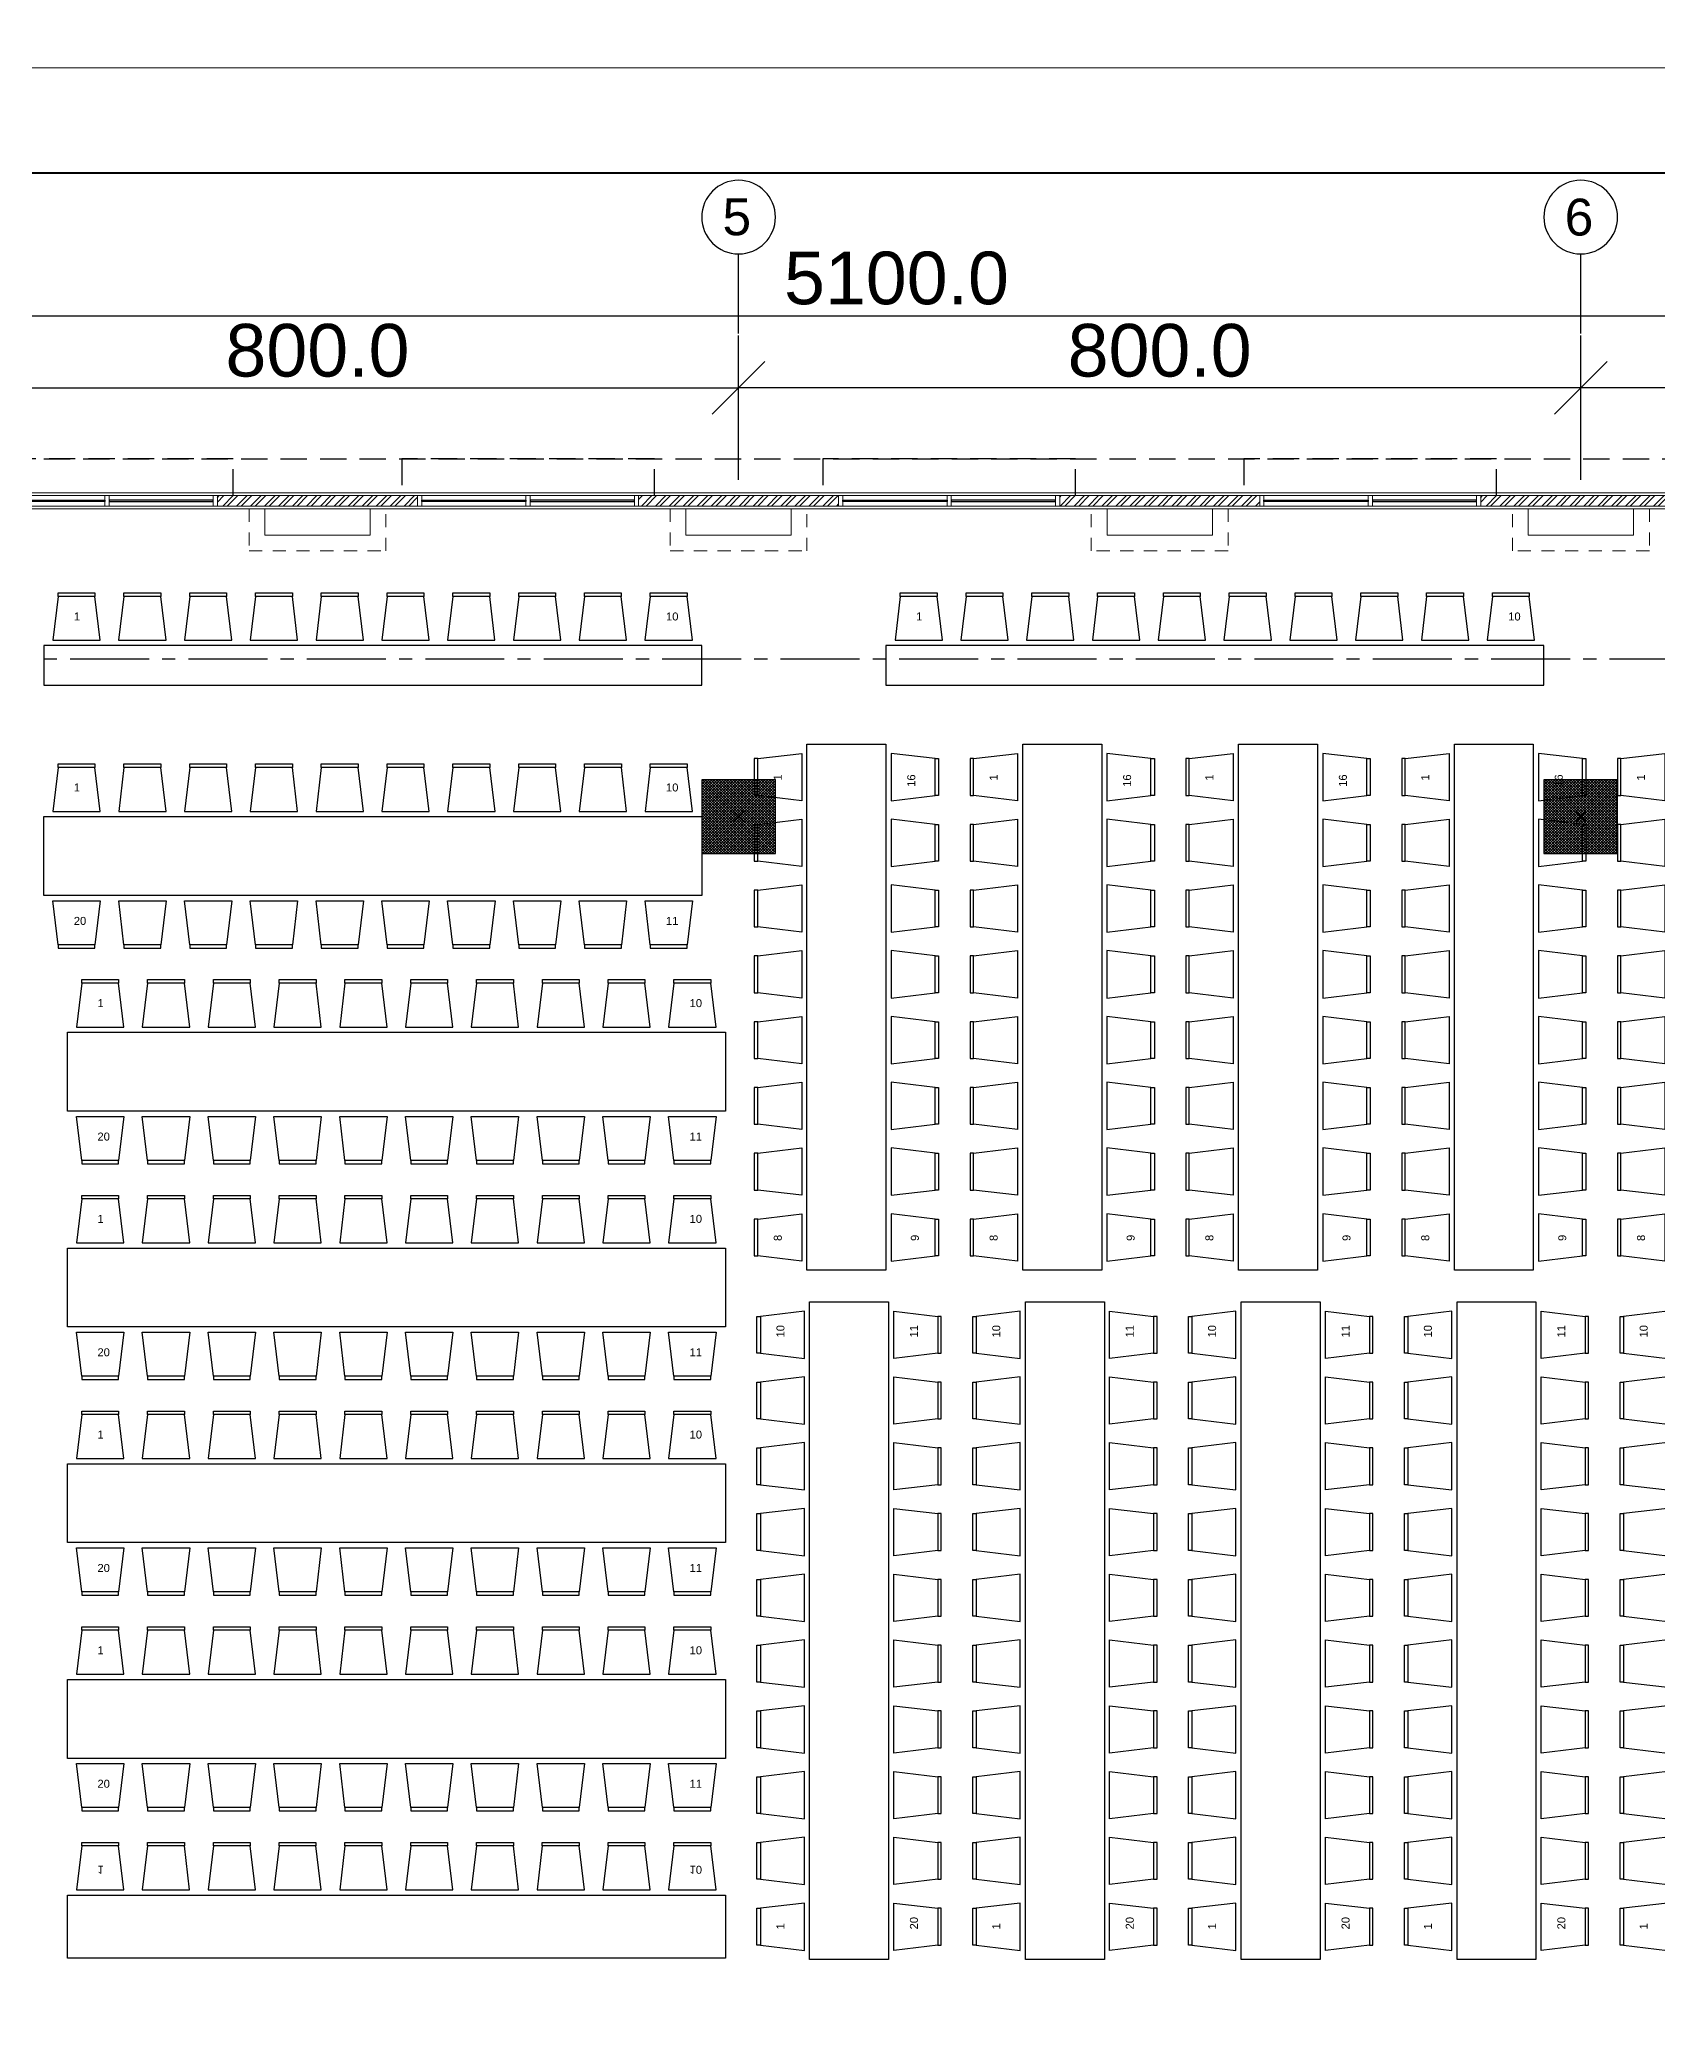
# Model space of a CAD drawing. Header units: inches. Extents: x 249 to 1192, y -18 to 440.
# Drawn here: x 780.75 to 796.11, y 206.85 to 225.75 of the extents above; entities that cross this region are included whole.
import ezdxf
from ezdxf.enums import TextEntityAlignment as Align

# ---------------------------------------------------------------- set-up
doc = ezdxf.new("R2010")
doc.units = ezdxf.units.IN
doc.header["$MEASUREMENT"] = 0
for name, pattern in [('CENTER2', [1.125, 0.75, -0.125, 0.125, -0.125]), ('DASHED2', [0.375, 0.25, -0.125]), ('HIDDEN2', [0.1875, 0.125, -0.0625])]:
    doc.linetypes.add(name, pattern=pattern)
for name, color, linetype, lineweight in [('ARSIR BETON', 8, 'Continuous', 0), ('DIMENSI', 85, 'Continuous', 20), ('DINDING', 6, 'Continuous', 0), ('DINDING2', 137, 'Continuous', 20), ('GRS KOP', 1, 'Continuous', 40), ('KACA', 141, 'Continuous', 30), ('KOP', 7, 'Continuous', 20), ('KUSEN', 16, 'Continuous', 15), ('PARTISI', 113, 'Continuous', 15), ('TEXT (KETERANGAN)', 7, 'Continuous', 25)]:
    doc.layers.add(name, color=color, linetype=linetype, lineweight=lineweight)
for name, color, linetype in [('ARSIR DINDING', 64, 'Continuous'), ('AS', 15, 'CENTER2'), ('ATAP', 123, 'Continuous'), ('FURNITURE', 11, 'Continuous'), ('KOLOM', 5, 'Continuous')]:
    doc.layers.add(name, color=color, linetype=linetype)
doc.styles.add('ARIAL', font='arial.ttf')
doc.styles.add('S', font='SIMPLEX', dxfattribs={"width": 1.1})
doc.styles.get("Standard").update_dxf_attribs({"font": 'arial.ttf'})
doc.dimstyles.new('UK. GDG PERTEMUAN', dxfattribs={"dimtxt": 0.5, "dimasz": 0.5, "dimexe": 0.5, "dimexo": 0.05, "dimgap": 0.1, "dimtad": 2, "dimdec": 0, "dimlfac": 100, "dimzin": 0, "dimdsep": 46, "dimtxsty": 'Standard', "dimblk": 'OBLIQUE', "dimcen": 0.09, "dimclrd": 8, "dimclre": 256, "dimclrt": 256, "dimadec": 0, "dimazin": 0, "dimtfac": 1, "dimtdec": 0, "dimtofl": 0, "dimtmove": 0, "dimatfit": 3, "dimldrblk": 'OBLIQUE', "dimfxl": 0, "dimtolj": 1, "dimtzin": 0, "dimarcsym": 0})
pattern_1 = [(45, (706.15834, 205.18867), (-0.0662913, 0.0662913), []), (45, (706.20253, 205.18867), (-0.0662913, 0.0662913), [])]

# ---------------------------------------------------------------- blocks, each defined once
blk = doc.blocks.new('KOP-ARS')
at = {"layer": 'GRS KOP'}
blk.add_line((83, 54), (1, 54), dxfattribs=at)
at = {"layer": 'KOP'}
blk.add_lwpolyline([(0, 0), (84, 0), (84, 55), (0, 55)], close=True, dxfattribs=at)
for tag, height, p in [('SUKMA', 0.2, (78, 9.9)), ('1:100', 0.25, (81.3, 5.5)), ('1:100', 0.25, (81.3, 4.9)), ('1:100', 0.25, (81.3, 4.3)), ('AR-01', 0.35, (78.15, 2.7)), ('10', 0.35, (81.3, 2.7)), ('2012', 0.35, (81.3, 1.7))]:
    blk.add_attdef(tag, text='', height=height, dxfattribs=at).set_placement(p, align=Align.MIDDLE)
for p in [(73.7, 5.325), (73.7, 4.725), (73.7, 4.125)]:
    blk.add_attdef('-', p, '', height=0.35, dxfattribs=at)
blk = doc.blocks.new('K1')
at = {"layer": 'ARSIR BETON'}
h = blk.add_hatch(dxfattribs=at)
h.set_pattern_fill('ANSI37', color=256, scale=0.15, style=0)
h.set_pattern_definition([(45, (258.37489, 277.120751), (-0.01325825, 0.01325825), []), (135, (258.37489, 277.120751), (-0.01325825, -0.01325825), [])])
h.paths.add_polyline_path([(259.125, 277.171), (259.125, 277.871), (258.425, 277.871), (258.425, 277.171)])
at = {"layer": 'KOLOM'}
blk.add_lwpolyline([(258.425, 277.171), (259.125, 277.171), (259.125, 277.871), (258.425, 277.871)], close=True, dxfattribs=at)
for points in [[(258.725, 277.571), (258.825, 277.471)], [(258.725, 277.471), (258.825, 277.571)]]:
    blk.add_lwpolyline(points, dxfattribs=at)
blk = doc.blocks.new('LANTAI 2')
at = {"layer": 'ARSIR DINDING'}
h = blk.add_hatch(dxfattribs=at)
h.set_pattern_fill('ANSI32', color=256, scale=0.25, style=0)
h.set_pattern_definition(pattern_1)
h.paths.add_polyline_path([(708.059, 205.289), (706.158, 205.289), (706.158, 205.239), (708.059, 205.239)])
h.paths.add_polyline_path([(708.059, 205.239), (706.158, 205.239), (706.158, 205.189), (708.059, 205.189)])
h = blk.add_hatch(dxfattribs=at)
h.set_pattern_fill('ANSI32', color=256, scale=0.25, style=0)
h.set_pattern_definition(pattern_1)
h.paths.add_polyline_path([(710.159, 205.289), (712.059, 205.289), (712.059, 205.239), (710.159, 205.239)])
h.paths.add_polyline_path([(710.159, 205.239), (712.059, 205.239), (712.059, 205.189), (710.159, 205.189)])
h = blk.add_hatch(dxfattribs=at)
h.set_pattern_fill('ANSI32', color=256, scale=0.25, style=0)
h.set_pattern_definition(pattern_1)
h.paths.add_polyline_path([(714.159, 205.289), (716.059, 205.289), (716.059, 205.239), (714.159, 205.239)])
h.paths.add_polyline_path([(714.159, 205.239), (716.059, 205.239), (716.059, 205.189), (714.159, 205.189)])
h = blk.add_hatch(dxfattribs=at)
h.set_pattern_fill('ANSI32', color=256, scale=0.25, style=0)
h.set_pattern_definition([(45, (718.15911, 205.18867), (-0.0662913, 0.0662913), []), (45, (718.2033, 205.18867), (-0.0662913, 0.0662913), [])])
h.paths.add_polyline_path([(720.06, 205.289), (718.159, 205.289), (718.159, 205.239), (720.06, 205.239)])
h.paths.add_polyline_path([(720.06, 205.239), (718.159, 205.239), (718.159, 205.189), (720.06, 205.189)])
at = {"layer": 'AS'}
blk.add_lwpolyline([(686.758, 203.739), (727.458, 203.739)], dxfattribs=at)
at = {"layer": 'ATAP', "linetype": 'DASHED2'}
for points in [[(685.258, 178.789), (684.933, 178.789), (684.933, 205.638), (695.508, 205.638), (695.508, 205.638), (727.808, 205.638), (734.997, 205.638), (734.997, 194.314)], [(706.308, 205.289), (706.308, 205.639), (704.059, 205.639), (703.909, 205.639), (703.909, 205.289)], [(710.309, 205.289), (710.309, 205.639), (708.059, 205.639), (707.909, 205.639), (707.909, 205.289)], [(714.309, 205.289), (714.309, 205.639), (712.059, 205.639), (711.909, 205.639), (711.909, 205.289)], [(718.309, 205.289), (718.309, 205.639), (716.059, 205.639), (715.909, 205.639), (715.909, 205.289)]]:
    blk.add_lwpolyline(points, dxfattribs=at)
at = {"layer": 'DINDING'}
for points in [[(695.033, 205.314), (727.458, 205.314)], [(695.033, 205.164), (727.458, 205.164)]]:
    blk.add_lwpolyline(points, dxfattribs=at)
at = {"layer": 'DINDING2'}
for points in [[(695.033, 205.289), (727.458, 205.289)], [(695.033, 205.189), (727.458, 205.189)]]:
    blk.add_lwpolyline(points, dxfattribs=at)
at = {"layer": 'KACA'}
for points in [[(704.099, 205.244), (705.088, 205.244), (705.088, 205.234), (704.099, 205.234)], [(706.118, 205.244), (705.128, 205.244), (705.128, 205.234), (706.118, 205.234)], [(708.099, 205.244), (709.089, 205.244), (709.089, 205.234), (708.099, 205.234)], [(710.119, 205.244), (709.129, 205.244), (709.129, 205.234), (710.119, 205.234)], [(712.099, 205.244), (713.089, 205.244), (713.089, 205.234), (712.099, 205.234)], [(714.119, 205.244), (713.129, 205.244), (713.129, 205.234), (714.119, 205.234)], [(716.099, 205.244), (717.089, 205.244), (717.089, 205.234), (716.099, 205.234)], [(718.119, 205.244), (717.129, 205.244), (717.129, 205.234), (718.119, 205.234)]]:
    blk.add_lwpolyline(points, close=True, dxfattribs=at)
at = {"layer": 'KUSEN'}
for points in [[(704.059, 205.189), (706.158, 205.189), (706.158, 205.289), (704.059, 205.289)], [(710.159, 205.189), (708.059, 205.189), (708.059, 205.289), (710.159, 205.289)], [(714.159, 205.189), (712.059, 205.189), (712.059, 205.289), (714.159, 205.289)], [(716.059, 205.189), (718.159, 205.189), (718.159, 205.289), (716.059, 205.289)]]:
    blk.add_lwpolyline(points, close=True, dxfattribs=at)
for points in [[(705.088, 205.189), (705.088, 205.289), (705.128, 205.289), (705.128, 205.189), (705.088, 205.189)], [(706.118, 205.189), (706.118, 205.289), (706.158, 205.289), (706.158, 205.189), (706.118, 205.189)], [(708.099, 205.189), (708.099, 205.289), (708.059, 205.289), (708.059, 205.189), (708.099, 205.189)], [(709.129, 205.189), (709.129, 205.289), (709.089, 205.289), (709.089, 205.189), (709.129, 205.189)], [(710.159, 205.189), (710.159, 205.289), (710.119, 205.289), (710.119, 205.189), (710.159, 205.189)], [(710.119, 205.189), (710.119, 205.289), (710.159, 205.289), (710.159, 205.189), (710.119, 205.189)], [(712.099, 205.189), (712.099, 205.289), (712.059, 205.289), (712.059, 205.189), (712.099, 205.189)], [(713.129, 205.189), (713.129, 205.289), (713.089, 205.289), (713.089, 205.189), (713.129, 205.189)], [(714.159, 205.189), (714.159, 205.289), (714.119, 205.289), (714.119, 205.189), (714.159, 205.189)], [(716.059, 205.189), (716.059, 205.289), (716.099, 205.289), (716.099, 205.189), (716.059, 205.189)], [(716.059, 205.189), (716.059, 205.289), (716.099, 205.289), (716.099, 205.189), (716.059, 205.189)], [(717.089, 205.189), (717.089, 205.289), (717.129, 205.289), (717.129, 205.189), (717.089, 205.189)], [(718.119, 205.189), (718.119, 205.289), (718.159, 205.289), (718.159, 205.189), (718.119, 205.189)]]:
    blk.add_lwpolyline(points, dxfattribs=at)
at = {"layer": 'PARTISI', "linetype": 'HIDDEN2'}
for points in [[(706.459, 205.164), (706.459, 204.764), (707.758, 204.764), (707.758, 205.164)], [(710.459, 205.164), (710.459, 204.764), (711.758, 204.764), (711.758, 205.164)], [(715.759, 205.164), (715.759, 204.764), (714.459, 204.764), (714.459, 205.164)], [(719.76, 205.164), (719.76, 204.764), (718.46, 204.764), (718.46, 205.164)]]:
    blk.add_lwpolyline(points, dxfattribs=at)
at = {"layer": 'PARTISI'}
for points in [[(706.608, 205.164), (706.608, 204.914), (707.609, 204.914), (707.609, 205.164)], [(710.608, 205.164), (710.608, 204.914), (711.609, 204.914), (711.609, 205.164)], [(715.609, 205.164), (715.609, 204.914), (714.609, 204.914), (714.609, 205.164)], [(719.61, 205.164), (719.61, 204.914), (718.61, 204.914), (718.61, 205.164)]]:
    blk.add_lwpolyline(points, dxfattribs=at)
at = {"layer": 'KOLOM'}
for p in [(452.333, -75.282), (460.333, -75.282)]:
    blk.add_blockref('K1', p, dxfattribs=at)
blk = doc.blocks.new('_Oblique')
at = {"color": 0, "linetype": 'ByBlock', "lineweight": -2}
blk.add_line((-0.5, -0.5), (0.5, 0.5), dxfattribs=at)
blk = doc.blocks.new('*D202')
at = {"layer": 'DEFPOINTS', "color": 0}
for p in [(787.386, 222.446), (779.386, 221.523), (787.386, 221.523)]:
    blk.add_point(p, dxfattribs=at)
at = {"layer": 'DIMENSI', "lineweight": -2}
for p, q in [((779.386, 221.573), (779.386, 222.946)), ((787.386, 221.573), (787.386, 222.946))]:
    blk.add_line(p, q, dxfattribs=at)
at = {"layer": 'DIMENSI', "color": 8, "lineweight": -2}
blk.add_line((779.386, 222.446), (787.386, 222.446), dxfattribs=at)
at = {"layer": 'DIMENSI', "color": 8, "lineweight": -2, "xscale": 0.5, "yscale": 0.5, "zscale": 0.5, "rotation": 180}
blk.add_blockref('_Oblique', (779.386, 222.446), dxfattribs=at)
at = {"layer": 'DIMENSI', "color": 8, "lineweight": -2, "xscale": 0.5, "yscale": 0.5, "zscale": 0.5}
blk.add_blockref('_Oblique', (787.386, 222.446), dxfattribs=at)
at = {"layer": 'DIMENSI', "insert": (783.386, 222.801), "char_height": 0.5, "attachment_point": 5}
blk.add_mtext('\\A1;800.0', dxfattribs=at)
blk = doc.blocks.new('*D203')
at = {"layer": 'DEFPOINTS', "color": 0}
for p in [(795.386, 222.446), (795.386, 221.523), (803.386, 221.523)]:
    blk.add_point(p, dxfattribs=at)
at = {"layer": 'DIMENSI', "lineweight": -2}
for p, q in [((795.386, 221.573), (795.386, 222.946)), ((803.386, 221.573), (803.386, 222.946))]:
    blk.add_line(p, q, dxfattribs=at)
at = {"layer": 'DIMENSI', "color": 8, "lineweight": -2}
blk.add_line((803.386, 222.446), (795.386, 222.446), dxfattribs=at)
at = {"layer": 'DIMENSI', "color": 8, "lineweight": -2, "xscale": 0.5, "yscale": 0.5, "zscale": 0.5, "rotation": 180}
blk.add_blockref('_Oblique', (795.386, 222.446), dxfattribs=at)
at = {"layer": 'DIMENSI', "color": 8, "lineweight": -2, "xscale": 0.5, "yscale": 0.5, "zscale": 0.5}
blk.add_blockref('_Oblique', (803.386, 222.446), dxfattribs=at)
at = {"layer": 'DIMENSI', "insert": (799.386, 222.801), "char_height": 0.5, "attachment_point": 5}
blk.add_mtext('\\A1;800.0', dxfattribs=at)
blk = doc.blocks.new('*D204')
at = {"layer": 'DEFPOINTS', "color": 0}
for p in [(787.386, 222.446), (787.386, 221.523), (795.386, 221.523)]:
    blk.add_point(p, dxfattribs=at)
at = {"layer": 'DIMENSI', "lineweight": -2}
for p, q in [((787.386, 221.573), (787.386, 222.946)), ((795.386, 221.573), (795.386, 222.946))]:
    blk.add_line(p, q, dxfattribs=at)
at = {"layer": 'DIMENSI', "color": 8, "lineweight": -2}
blk.add_line((795.386, 222.446), (787.386, 222.446), dxfattribs=at)
at = {"layer": 'DIMENSI', "color": 8, "lineweight": -2, "xscale": 0.5, "yscale": 0.5, "zscale": 0.5, "rotation": 180}
blk.add_blockref('_Oblique', (787.386, 222.446), dxfattribs=at)
at = {"layer": 'DIMENSI', "color": 8, "lineweight": -2, "xscale": 0.5, "yscale": 0.5, "zscale": 0.5}
blk.add_blockref('_Oblique', (795.386, 222.446), dxfattribs=at)
at = {"layer": 'DIMENSI', "insert": (791.386, 222.801), "char_height": 0.5, "attachment_point": 5}
blk.add_mtext('\\A1;800.0', dxfattribs=at)
blk = doc.blocks.new('NAV')
blk.add_circle((0, -0.4), 0.35)
at = {"style": 'S', "width": 0.75, "flags": 4}
blk.add_attdef('AV', text='', height=0.3, dxfattribs=at).set_placement((0, -0.4), align=Align.MIDDLE)
blk = doc.blocks.new('*D209')
at = {"layer": 'DEFPOINTS', "color": 0}
for p in [(814.386, 223.132), (763.386, 221.484), (814.386, 221.436)]:
    blk.add_point(p, dxfattribs=at)
at = {"layer": 'DIMENSI', "lineweight": -2}
for p, q in [((763.386, 221.534), (763.386, 223.632)), ((814.386, 221.486), (814.386, 223.632))]:
    blk.add_line(p, q, dxfattribs=at)
at = {"layer": 'DIMENSI', "color": 8, "lineweight": -2}
blk.add_line((763.386, 223.132), (814.386, 223.132), dxfattribs=at)
at = {"layer": 'DIMENSI', "color": 8, "lineweight": -2, "xscale": 0.5, "yscale": 0.5, "zscale": 0.5, "rotation": 180}
blk.add_blockref('_Oblique', (763.386, 223.132), dxfattribs=at)
at = {"layer": 'DIMENSI', "color": 8, "lineweight": -2, "xscale": 0.5, "yscale": 0.5, "zscale": 0.5}
blk.add_blockref('_Oblique', (814.386, 223.132), dxfattribs=at)
at = {"layer": 'DIMENSI', "insert": (788.886, 223.488), "char_height": 0.5, "attachment_point": 5}
blk.add_mtext('\\A1;5100.0', dxfattribs=at)
blk = doc.blocks.new('kursi 16')
for points in [[(711.258, 210.614), (711.258, 210.264), (711.29, 210.264), (711.29, 210.614)], [(711.29, 210.264), (711.29, 210.614), (711.708, 210.664), (711.708, 210.214)], [(711.758, 210.75), (712.508, 210.75), (712.508, 205.753), (711.758, 205.753)], [(712.976, 210.264), (712.976, 210.614), (712.558, 210.664), (712.558, 210.214)], [(713.008, 210.614), (713.008, 210.264), (712.976, 210.264), (712.976, 210.614)], [(711.29, 209.639), (711.29, 209.989), (711.708, 210.039), (711.708, 209.589)], [(712.976, 209.639), (712.976, 209.989), (712.558, 210.039), (712.558, 209.589)], [(711.258, 209.989), (711.258, 209.639), (711.29, 209.639), (711.29, 209.989)], [(713.008, 209.989), (713.008, 209.639), (712.976, 209.639), (712.976, 209.989)], [(711.258, 209.364), (711.258, 209.014), (711.29, 209.014), (711.29, 209.364)], [(711.29, 209.014), (711.29, 209.364), (711.708, 209.414), (711.708, 208.964)], [(712.976, 209.014), (712.976, 209.364), (712.558, 209.414), (712.558, 208.964)], [(713.008, 209.364), (713.008, 209.014), (712.976, 209.014), (712.976, 209.364)], [(711.258, 208.739), (711.258, 208.389), (711.29, 208.389), (711.29, 208.739)], [(711.29, 208.389), (711.29, 208.739), (711.708, 208.789), (711.708, 208.339)], [(712.976, 208.389), (712.976, 208.739), (712.558, 208.789), (712.558, 208.339)], [(713.008, 208.739), (713.008, 208.389), (712.976, 208.389), (712.976, 208.739)], [(711.29, 207.764), (711.29, 208.114), (711.708, 208.164), (711.708, 207.714)], [(712.976, 207.764), (712.976, 208.114), (712.558, 208.164), (712.558, 207.714)], [(711.258, 208.114), (711.258, 207.764), (711.29, 207.764), (711.29, 208.114)], [(713.008, 208.114), (713.008, 207.764), (712.976, 207.764), (712.976, 208.114)], [(711.258, 207.489), (711.258, 207.139), (711.29, 207.139), (711.29, 207.489)], [(711.29, 207.139), (711.29, 207.489), (711.708, 207.539), (711.708, 207.089)], [(712.976, 207.139), (712.976, 207.489), (712.558, 207.539), (712.558, 207.089)], [(713.008, 207.489), (713.008, 207.139), (712.976, 207.139), (712.976, 207.489)], [(711.258, 206.864), (711.258, 206.514), (711.29, 206.514), (711.29, 206.864)], [(711.29, 206.514), (711.29, 206.864), (711.708, 206.914), (711.708, 206.464)], [(712.976, 206.514), (712.976, 206.864), (712.558, 206.914), (712.558, 206.464)], [(713.008, 206.864), (713.008, 206.514), (712.976, 206.514), (712.976, 206.864)], [(711.29, 205.889), (711.29, 206.239), (711.708, 206.289), (711.708, 205.839)], [(712.976, 205.889), (712.976, 206.239), (712.558, 206.289), (712.558, 205.839)], [(711.258, 206.239), (711.258, 205.889), (711.29, 205.889), (711.29, 206.239)], [(713.008, 206.239), (713.008, 205.889), (712.976, 205.889), (712.976, 206.239)]]:
    blk.add_lwpolyline(points, close=True)
at = {"char_height": 0.076, "rotation": 90, "style": 'ARIAL'}
for s, insert, attachment_point in [('1', (711.443, 210.464), 3), ('16', (712.711, 210.464), 3), ('8', (711.443, 206.089), 3), ('9', (712.822, 206.089), 9)]:
    blk.add_mtext_dynamic_manual_height_columns(s, width=0.10095, gutter_width=0.38, heights=[0], dxfattribs=dict(at, insert=insert, attachment_point=attachment_point))
blk = doc.blocks.new('KURSI 20')
for points in [[(740.471, 207.111), (740.121, 207.111), (740.071, 206.693), (740.521, 206.693)], [(740.121, 207.143), (740.471, 207.143), (740.471, 207.111), (740.121, 207.111)], [(741.096, 207.111), (740.746, 207.111), (740.696, 206.693), (741.146, 206.693)], [(740.746, 207.143), (741.096, 207.143), (741.096, 207.111), (740.746, 207.111)], [(741.721, 207.111), (741.371, 207.111), (741.321, 206.693), (741.771, 206.693)], [(741.371, 207.143), (741.721, 207.143), (741.721, 207.111), (741.371, 207.111)], [(742.346, 207.111), (741.996, 207.111), (741.946, 206.693), (742.396, 206.693)], [(741.996, 207.143), (742.346, 207.143), (742.346, 207.111), (741.996, 207.111)], [(742.971, 207.111), (742.621, 207.111), (742.571, 206.693), (743.021, 206.693)], [(742.621, 207.143), (742.971, 207.143), (742.971, 207.111), (742.621, 207.111)], [(743.596, 207.111), (743.246, 207.111), (743.196, 206.693), (743.646, 206.693)], [(743.246, 207.143), (743.596, 207.143), (743.596, 207.111), (743.246, 207.111)], [(744.221, 207.111), (743.871, 207.111), (743.821, 206.693), (744.271, 206.693)], [(743.871, 207.143), (744.221, 207.143), (744.221, 207.111), (743.871, 207.111)], [(744.846, 207.111), (744.496, 207.111), (744.446, 206.693), (744.896, 206.693)], [(744.496, 207.143), (744.846, 207.143), (744.846, 207.111), (744.496, 207.111)], [(745.471, 207.111), (745.121, 207.111), (745.071, 206.693), (745.521, 206.693)], [(745.121, 207.143), (745.471, 207.143), (745.471, 207.111), (745.121, 207.111)], [(746.096, 207.111), (745.746, 207.111), (745.696, 206.693), (746.146, 206.693)], [(745.746, 207.143), (746.096, 207.143), (746.096, 207.111), (745.746, 207.111)], [(739.985, 205.893), (739.985, 206.643), (746.235, 206.643), (746.235, 205.893)], [(740.471, 205.426), (740.121, 205.426), (740.071, 205.843), (740.521, 205.843)], [(741.096, 205.426), (740.746, 205.426), (740.696, 205.843), (741.146, 205.843)], [(741.721, 205.426), (741.371, 205.426), (741.321, 205.843), (741.771, 205.843)], [(742.346, 205.426), (741.996, 205.426), (741.946, 205.843), (742.396, 205.843)], [(742.971, 205.426), (742.621, 205.426), (742.571, 205.843), (743.021, 205.843)], [(743.596, 205.426), (743.246, 205.426), (743.196, 205.843), (743.646, 205.843)], [(744.221, 205.426), (743.871, 205.426), (743.821, 205.843), (744.271, 205.843)], [(744.846, 205.426), (744.496, 205.426), (744.446, 205.843), (744.896, 205.843)], [(745.471, 205.426), (745.121, 205.426), (745.071, 205.843), (745.521, 205.843)], [(746.096, 205.426), (745.746, 205.426), (745.696, 205.843), (746.146, 205.843)], [(740.121, 205.393), (740.471, 205.393), (740.471, 205.426), (740.121, 205.426)], [(740.746, 205.393), (741.096, 205.393), (741.096, 205.426), (740.746, 205.426)], [(741.371, 205.393), (741.721, 205.393), (741.721, 205.426), (741.371, 205.426)], [(741.996, 205.393), (742.346, 205.393), (742.346, 205.426), (741.996, 205.426)], [(742.621, 205.393), (742.971, 205.393), (742.971, 205.426), (742.621, 205.426)], [(743.246, 205.393), (743.596, 205.393), (743.596, 205.426), (743.246, 205.426)], [(743.871, 205.393), (744.221, 205.393), (744.221, 205.426), (743.871, 205.426)], [(744.496, 205.393), (744.846, 205.393), (744.846, 205.426), (744.496, 205.426)], [(745.121, 205.393), (745.471, 205.393), (745.471, 205.426), (745.121, 205.426)], [(745.746, 205.393), (746.096, 205.393), (746.096, 205.426), (745.746, 205.426)]]:
    blk.add_lwpolyline(points, close=True)
at = {"char_height": 0.076, "attachment_point": 1, "style": 'ARIAL'}
for s, insert in [('1', (740.27, 206.958)), ('10', (745.895, 206.958)), ('20', (740.27, 205.69)), ('11', (745.895, 205.69))]:
    blk.add_mtext_dynamic_manual_height_columns(s, width=0.10095, gutter_width=0.38, heights=[0], dxfattribs=dict(at, insert=insert))
blk = doc.blocks.new('KURSI 10')
blk.add_lwpolyline([(776.982, 200.993), (776.982, 200.393), (783.232, 200.393), (783.232, 200.993), (776.982, 200.993)])
for points in [[(777.468, 199.926), (777.118, 199.926), (777.068, 200.343), (777.518, 200.343)], [(778.093, 199.926), (777.743, 199.926), (777.693, 200.343), (778.143, 200.343)], [(778.718, 199.926), (778.368, 199.926), (778.318, 200.343), (778.768, 200.343)], [(779.343, 199.926), (778.993, 199.926), (778.943, 200.343), (779.393, 200.343)], [(779.968, 199.926), (779.618, 199.926), (779.568, 200.343), (780.018, 200.343)], [(780.593, 199.926), (780.243, 199.926), (780.193, 200.343), (780.643, 200.343)], [(781.218, 199.926), (780.868, 199.926), (780.818, 200.343), (781.268, 200.343)], [(781.843, 199.926), (781.493, 199.926), (781.443, 200.343), (781.893, 200.343)], [(782.468, 199.926), (782.118, 199.926), (782.068, 200.343), (782.518, 200.343)], [(783.093, 199.926), (782.743, 199.926), (782.693, 200.343), (783.143, 200.343)], [(777.118, 199.893), (777.468, 199.893), (777.468, 199.926), (777.118, 199.926)], [(777.743, 199.893), (778.093, 199.893), (778.093, 199.926), (777.743, 199.926)], [(778.368, 199.893), (778.718, 199.893), (778.718, 199.926), (778.368, 199.926)], [(778.993, 199.893), (779.343, 199.893), (779.343, 199.926), (778.993, 199.926)], [(779.618, 199.893), (779.968, 199.893), (779.968, 199.926), (779.618, 199.926)], [(780.243, 199.893), (780.593, 199.893), (780.593, 199.926), (780.243, 199.926)], [(780.868, 199.893), (781.218, 199.893), (781.218, 199.926), (780.868, 199.926)], [(781.493, 199.893), (781.843, 199.893), (781.843, 199.926), (781.493, 199.926)], [(782.118, 199.893), (782.468, 199.893), (782.468, 199.926), (782.118, 199.926)], [(782.743, 199.893), (783.093, 199.893), (783.093, 199.926), (782.743, 199.926)]]:
    blk.add_lwpolyline(points, close=True)
at = {"char_height": 0.076, "attachment_point": 1, "style": 'ARIAL'}
for s, insert in [('1', (777.267, 200.19)), ('10', (782.892, 200.19))]:
    blk.add_mtext_dynamic_manual_height_columns(s, width=0.10095, gutter_width=0.38, heights=[0], dxfattribs=dict(at, insert=insert))

msp = doc.modelspace()

# ---------------------------------------------------------------- block references
at = {"layer": 'KOP'}
for p in [(753.2179, 225.4885), (753.2179, 170.4885)]:
    msp.add_blockref('KOP-ARS', p, dxfattribs=at)
at = {"layer": 'TEXT (KETERANGAN)'}
ref = msp.add_blockref('NAV', (787.3861, 224.4698), dxfattribs=dict(at, xscale=-1))
ref.add_attrib('AV', '5', dxfattribs={"layer": '0', "height": 0.35, "flags": 4}).set_placement((787.3695, 224.0698), align=Align.MIDDLE)
ref = msp.add_blockref('NAV', (795.3861, 224.4698), dxfattribs=dict(at, xscale=-1))
ref.add_attrib('AV', '6', dxfattribs={"layer": '0', "height": 0.35, "flags": 4}).set_placement((795.3695, 224.0698), align=Align.MIDDLE)

# ---------------------------------------------------------------- next in the draw order: block references
msp.add_blockref('LANTAI 2', (76.2777, 16.1343))

# ---------------------------------------------------------------- next in the draw order: linework, layer by layer
at = {"layer": 'AS'}
for points in [[(787.3861, 221.839), (787.3861, 223.7198)], [(795.3861, 221.839), (795.3861, 223.7198)]]:
    msp.add_lwpolyline(points, dxfattribs=at)
at = {"layer": 'FURNITURE'}
for points in [[(781.2722, 220.4657), (780.9222, 220.4657), (780.8722, 220.048), (781.3222, 220.048)], [(780.9222, 220.498), (781.2722, 220.498), (781.2722, 220.4657), (780.9222, 220.4657)], [(781.8972, 220.4657), (781.5472, 220.4657), (781.4972, 220.048), (781.9472, 220.048)], [(781.5472, 220.498), (781.8972, 220.498), (781.8972, 220.4657), (781.5472, 220.4657)], [(782.5222, 220.4657), (782.1722, 220.4657), (782.1222, 220.048), (782.5722, 220.048)], [(782.1722, 220.498), (782.5222, 220.498), (782.5222, 220.4657), (782.1722, 220.4657)], [(783.1472, 220.4657), (782.7972, 220.4657), (782.7472, 220.048), (783.1972, 220.048)], [(782.7972, 220.498), (783.1472, 220.498), (783.1472, 220.4657), (782.7972, 220.4657)], [(783.7722, 220.4657), (783.4222, 220.4657), (783.3722, 220.048), (783.8222, 220.048)], [(783.4222, 220.498), (783.7722, 220.498), (783.7722, 220.4657), (783.4222, 220.4657)], [(784.3972, 220.4657), (784.0472, 220.4657), (783.9972, 220.048), (784.4472, 220.048)], [(784.0472, 220.498), (784.3972, 220.498), (784.3972, 220.4657), (784.0472, 220.4657)], [(785.0222, 220.4657), (784.6722, 220.4657), (784.6222, 220.048), (785.0722, 220.048)], [(784.6722, 220.498), (785.0222, 220.498), (785.0222, 220.4657), (784.6722, 220.4657)], [(785.6472, 220.4657), (785.2972, 220.4657), (785.2472, 220.048), (785.6972, 220.048)], [(785.2972, 220.498), (785.6472, 220.498), (785.6472, 220.4657), (785.2972, 220.4657)], [(786.2722, 220.4657), (785.9222, 220.4657), (785.8722, 220.048), (786.3222, 220.048)], [(785.9222, 220.498), (786.2722, 220.498), (786.2722, 220.4657), (785.9222, 220.4657)], [(786.8972, 220.4657), (786.5472, 220.4657), (786.4972, 220.048), (786.9472, 220.048)], [(786.5472, 220.498), (786.8972, 220.498), (786.8972, 220.4657), (786.5472, 220.4657)], [(789.2722, 220.4657), (788.9222, 220.4657), (788.8722, 220.048), (789.3222, 220.048)], [(788.9222, 220.498), (789.2722, 220.498), (789.2722, 220.4657), (788.9222, 220.4657)], [(789.8972, 220.4657), (789.5472, 220.4657), (789.4972, 220.048), (789.9472, 220.048)], [(789.5472, 220.498), (789.8972, 220.498), (789.8972, 220.4657), (789.5472, 220.4657)], [(790.5222, 220.4657), (790.1722, 220.4657), (790.1222, 220.048), (790.5722, 220.048)], [(790.1722, 220.498), (790.5222, 220.498), (790.5222, 220.4657), (790.1722, 220.4657)], [(791.1472, 220.4657), (790.7972, 220.4657), (790.7472, 220.048), (791.1972, 220.048)], [(790.7972, 220.498), (791.1472, 220.498), (791.1472, 220.4657), (790.7972, 220.4657)], [(791.7722, 220.4657), (791.4222, 220.4657), (791.3722, 220.048), (791.8222, 220.048)], [(791.4222, 220.498), (791.7722, 220.498), (791.7722, 220.4657), (791.4222, 220.4657)], [(792.3972, 220.4657), (792.0472, 220.4657), (791.9972, 220.048), (792.4472, 220.048)], [(792.0472, 220.498), (792.3972, 220.498), (792.3972, 220.4657), (792.0472, 220.4657)], [(793.0222, 220.4657), (792.6722, 220.4657), (792.6222, 220.048), (793.0722, 220.048)], [(792.6722, 220.498), (793.0222, 220.498), (793.0222, 220.4657), (792.6722, 220.4657)], [(793.6472, 220.4657), (793.2972, 220.4657), (793.2472, 220.048), (793.6972, 220.048)], [(793.2972, 220.498), (793.6472, 220.498), (793.6472, 220.4657), (793.2972, 220.4657)], [(794.2722, 220.4657), (793.9222, 220.4657), (793.8722, 220.048), (794.3222, 220.048)], [(793.9222, 220.498), (794.2722, 220.498), (794.2722, 220.4657), (793.9222, 220.4657)], [(794.8972, 220.4657), (794.5472, 220.4657), (794.4972, 220.048), (794.9472, 220.048)], [(794.5472, 220.498), (794.8972, 220.498), (794.8972, 220.4657), (794.5472, 220.4657)], [(780.7861, 219.623), (787.0361, 219.623), (787.0361, 219.998), (780.7861, 219.998)], [(788.7861, 219.623), (795.0361, 219.623), (795.0361, 219.998), (788.7861, 219.998)]]:
    msp.add_lwpolyline(points, close=True, dxfattribs=at)

# ---------------------------------------------------------------- next in the draw order: block references
for name, p in [('kursi 16', (76.2777, 8.3098)), ('kursi 16', (78.3277, 8.3098)), ('kursi 16', (80.3777, 8.3098)), ('kursi 16', (82.4277, 8.3098)), ('kursi 16', (84.4777, 8.3098)), ('KURSI 20', (40.8015, 11.7297)), ('KURSI 20', (41.026, 9.6802)), ('KURSI 20', (41.026, 7.6302)), ('KURSI 20', (41.026, 5.5802)), ('KURSI 20', (41.026, 3.5302))]:
    msp.add_blockref(name, p, dxfattribs=at)
at = {"layer": 'FURNITURE', "rotation": 90}
for p in [(994.7039, -532.4722), (996.7539, -532.4722), (998.8039, -532.4722), (1000.8539, -532.4722), (1002.9039, -532.4722)]:
    msp.add_blockref('KURSI 20', p, dxfattribs=at)
at = {"layer": 'FURNITURE', "xscale": -1, "rotation": 180}
msp.add_blockref('KURSI 10', (4.0289, 408.5168), dxfattribs=at)

# ---------------------------------------------------------------- next in the draw order: texts
at = {"layer": 'FURNITURE', "attachment_point": 1, "style": 'ARIAL'}
for s, insert, char_height in [('1', (781.0719, 220.3124), 0.076), ('10', (786.6969, 220.3124), 0.07603), ('1', (789.0719, 220.3124), 0.076), ('10', (794.6969, 220.3124), 0.07603)]:
    msp.add_mtext_dynamic_manual_height_columns(s, width=0.100945, gutter_width=0.3802, heights=[0], dxfattribs=dict(at, insert=insert, char_height=char_height))

# ---------------------------------------------------------------- next in the draw order: dimensions: what is measured, and where the dimension line sits
at = {"layer": 'DIMENSI'}
dim = msp.add_linear_dim(base=(814.3861, 223.1325), p1=(763.3861, 221.4843), p2=(814.3861, 221.4365), dimstyle='UK. GDG PERTEMUAN', override={"dimdec": 1}, dxfattribs=at)
dim.commit()
dim.dimension.update_dxf_attribs({"geometry": '*D209', "text_midpoint": (788.8861, 223.4878)})
for p1, p2, distance, picture, middle in [((779.3861, 221.523), (787.3861, 221.523), 0.9232, '*D202', (783.3861, 222.8015)), ((795.3861, 221.523), (787.3861, 221.523), -0.9232, '*D204', (791.3861, 222.8015)), ((803.3861, 221.523), (795.3861, 221.523), -0.9232, '*D203', (799.3861, 222.8015))]:
    dim = msp.add_aligned_dim(p1=p1, p2=p2, distance=distance, dimstyle='UK. GDG PERTEMUAN', override={"dimdec": 1}, dxfattribs=at)
    dim.commit()
    dim.dimension.update_dxf_attribs({"geometry": picture, "text_midpoint": middle})

doc.saveas('drawing.dxf')
